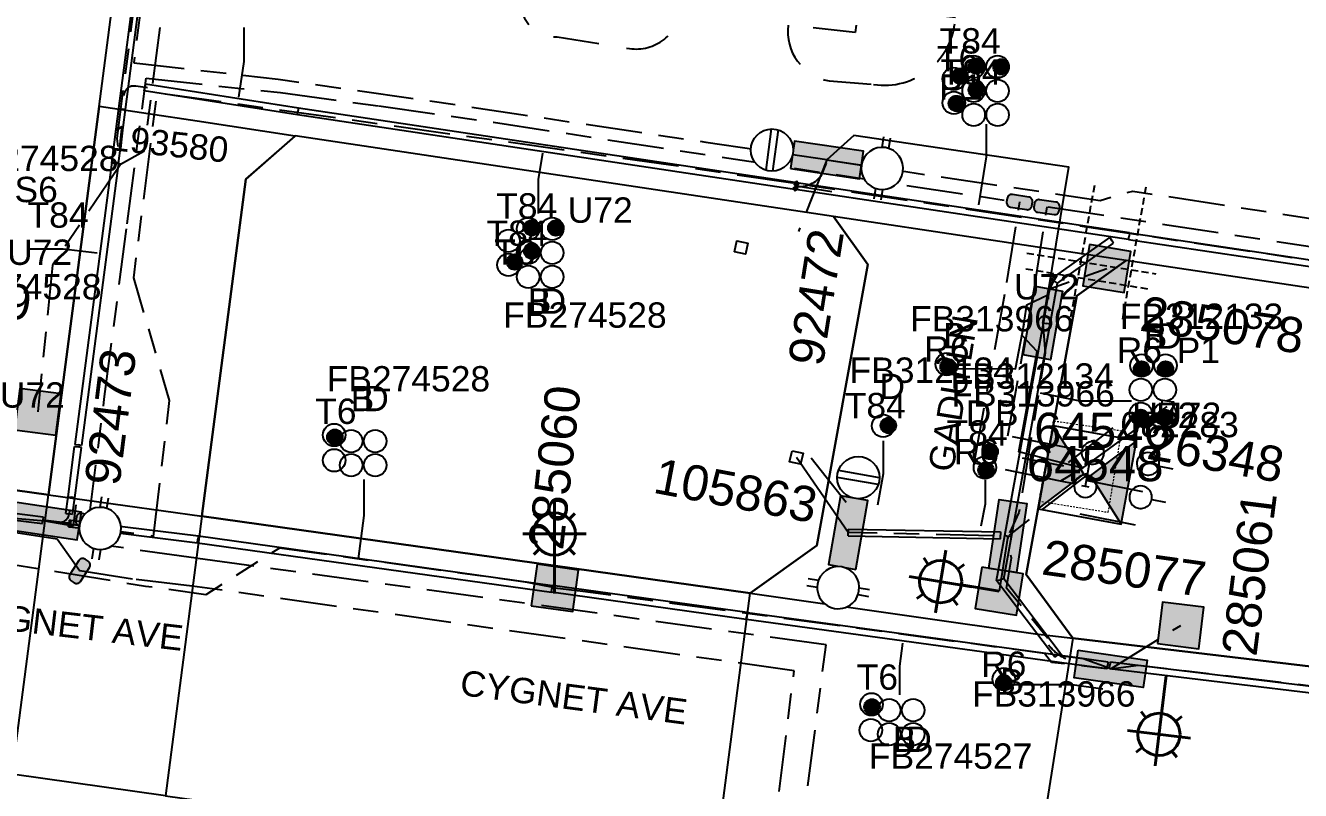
# Model space of a CAD drawing. Extents: x 301026 to 301961, y 6172667 to 6173436.
# Drawn here: x 301332.7 to 301423.2, y 6173003.6 to 6173057.9 of the extents above; entities that cross this region are included whole.
import ezdxf
from ezdxf.enums import TextEntityAlignment as Align

# ---------------------------------------------------------------- set-up
doc = ezdxf.new("R2010")
doc.units = 0
for name, pattern in [('Cable Exist UG', [8.2, 4, -1.2, 1.8, -1.2]), ('Dash', [5, 3, -2]), ('DASHED', [0.75, 0.5, -0.25]), ('HIDDEN', [0.375, 0.25, -0.125]), ('HIDDEN2', [0.1875, 0.125, -0.0625])]:
    doc.linetypes.add(name, pattern=pattern)
doc.layers.get('0').update_dxf_attribs({"color": 6})
for name, color, linetype in [('_User Notes', 7, 'Continuous'), ('_User_LV_Exist', 7, 'Continuous'), ('Duct_SP_EXT', 7, 'Continuous'), ('Equip_HV_EXT', 7, 'Continuous'), ('Equip_LV_EXT', 7, 'Continuous'), ('Equip_SP_SL_EXT', 7, 'Continuous'), ('Mains_HV_EXT', 7, 'Continuous'), ('Mains_SL_EXT', 7, 'Continuous'), ('Notes', 7, 'Continuous'), ('Services_SP_EXT', 7, 'Continuous'), ('Sub_SP_EXT', 7, 'Continuous'), ('SupportsUG_SP_LV_EXT', 7, 'Continuous'), ('SupportsUG_SP_LV_SL_EXT', 7, 'Continuous'), ('SupportsUG_SP_SL_EXT', 7, 'Continuous'), ('Trench_SP_EXT', 7, 'Continuous')]:
    doc.layers.add(name, color=color, linetype=linetype)
for name, color, linetype, lineweight in [('Cadastre Buildings_SP_EXT', 9, 'Continuous', 5), ('Cadastre Developer_SP_EXT', 9, 'Continuous', 5), ('Cadastre Land Parcels_SP_EXT', 9, 'Continuous', 5), ('Cadastre Other Property_SP_EXT', 9, 'HIDDEN', 5), ('Cadastre Roads_SP_EXT', 9, 'Continuous', 5)]:
    doc.layers.add(name, color=color, linetype=linetype, lineweight=lineweight)
doc.layers.add('UNKNOWN_FEATURES', color=1, linetype='DASHED', plot=False)
doc.styles.add('COLUMN_LABEL', font='arial.ttf')
doc.styles.add('iecARIAL', font='arial.ttf', dxfattribs={"height": 2})
doc.styles.add('PIT_LABEL', font='arial.ttf')
doc.styles.add('POLE_LABEL', font='arial.ttf')
doc.styles.get("Standard").update_dxf_attribs({"font": 'arial.ttf'})
doc.styles.add('SWITCH_LABEL', font='arial.ttf', dxfattribs={"height": 2.5})
doc.linetypes.add('Cable E UG', pattern='A,6,-0.5,["E",Standard,S=1.7,R=0,X=0.5,Y=-1],-2.9', length=9.4)

# ---------------------------------------------------------------- blocks, each defined once
blk = doc.blocks.new('SUB_INDOOR_EXT')
h = blk.add_hatch(color=256)
h.paths.add_polyline_path([(3, 3), (0.24, 0), (3, -3)])
h.paths.add_polyline_path([(-3, -3), (-0.24, 0), (-3, 3)])
at = {"color": 7}
for p, q in [((-0.272, 0.805), (0.272, 0.805)), ((0, 0.805), (0, -0.805)), ((-0.269, -0.805), (0.269, -0.805))]:
    blk.add_line(p, q, dxfattribs=at)
blk.add_line((1.92, -2.256), (1.92, -2.256, 0))
for points in [[(-3, -3), (-0.24, 0), (-3, 3)], [(-3, -3), (3, -3), (3, 3), (-3, 3)], [(3, 3), (0.24, 0), (3, -3)]]:
    blk.add_lwpolyline(points, close=True)
for tag, height, flags, p in [('ASSET_NUM', 2.5, 8, (2, 2)), ('STREET_CODE', 0.2, 9, (1.5, 0)), ('OPERATING_VOLTAGE', 0.2, 9, (1.5, -0.6)), ('ORIENTATION', 0.2, 9, (1.5, -0.8)), ('OWNED_BY', 0.2, 9, (1.5, -1)), ('CONSTRUCTED_VOLTAGE', 0.2, 9, (1.5, -0.2)), ('NO_PHASES', 0.2, 9, (1.5, -0.4)), ('OPERATED_BY', 0.2, 9, (1.5, -1.2)), ('SECONDARY_VOLTAGE', 0.2, 9, (1.5, -1.6)), ('STATE', 0.2, 9, (1.5, -1.8)), ('MAINTAINED_BY', 0.2, 9, (1.5, -1.4)), ('SUBSTATION_TYPE', 0.2, 9, (1.5, -2.2)), ('USAGE', 0.2, 9, (1.5, -2.4)), ('PARENT', 0.2, 9, (1.5, -2)), ('LEGEND', 0.2, 9, (1.5, -2.6)), ('LOCATION', 0.2, 9, (1.5, -2.8)), ('Z', 0.2, 1, (1.5, -3.6)), ('STREETNAME', 0.2, 9, (1.5, -3)), ('SUBURB', 0.2, 9, (1.5, -3.2)), ('NOTES', 0.2, 9, (1.5, -3.4))]:
    blk.add_attdef(tag, text='', height=height, dxfattribs=dict(flags=flags)).set_placement(p, align=Align.MIDDLE_LEFT)
blk = doc.blocks.new('PILLAR_EXT')
blk.add_hatch(color=256).paths.add_polyline_path([(-2.475, 0.99), (-2.475, -0.99), (2.475, -0.99), (2.475, 0.99)])
blk.add_lwpolyline([(-2.475, -0.99), (2.475, -0.99), (2.475, 0.99), (-2.475, 0.99)], close=True)
at = {"style": 'iecARIAL', "flags": 8}
blk.add_attdef('ASSET_NUM', (1.5, 3.5), '', height=2.5, dxfattribs=at)
for tag, p, flags in [('OWNED_BY', (0, -0.2), 9), ('STATE', (0, -0.4), 9), ('SUPPORT_TYPE', (0, -0.6), 9), ('USAGE', (0, -0.8), 9), ('LEGEND', (0, -1), 9), ('STREETNAME', (0, -1.8), 9), ('SUBURB', (0, -2), 1), ('LOCATION', (0, -1.2), 9), ('NOTES', (0, -1.4), 9), ('PARENT', (0, -1.6), 9)]:
    blk.add_attdef(tag, p, '', height=0.2, dxfattribs=dict(flags=flags))
blk = doc.blocks.new('DUCT_EXT')
blk.add_circle((0, 0.8), 0.8)
at = {"flags": 1}
blk.add_attdef('Z', (0, 0), '', height=0.2, dxfattribs=at)
at = {"flags": 9}
for tag, p in [('DUCT_CODE', (0, 0)), ('XSECT_TYPE', (0, -0.2)), ('STATE', (0, -0.6)), ('FB_REFERENCE', (0, -0.4)), ('NOTES', (0, -0.8))]:
    blk.add_attdef(tag, text='', height=0.2, dxfattribs=at).set_placement(p, align=Align.MIDDLE_LEFT)
blk = doc.blocks.new('SL_LANTERN_EXT')
at = {"lineweight": 40}
for p, q in [((0, 1.968), (0, 6.468)), ((-1.459, 5.676), (-1.061, 5.278)), ((1.458, 5.676), (1.06, 5.278)), ((-2.25, 4.218), (2.25, 4.218)), ((-1.459, 2.759), (-1.061, 3.157)), ((0, 0), (0, 2.721)), ((1.458, 2.759), (1.06, 3.157))]:
    blk.add_line(p, q, dxfattribs=at)
blk.add_circle((0, 4.218), 1.5, dxfattribs=at)
at = {"style": 'iecARIAL', "flags": 9}
blk.add_attdef('ASSET_NUM', (1.5, 1.5), '', height=2.5, dxfattribs=at)
for tag, p, height, flags in [('CONSTRUCTED_VOLTAGE', (0.981, -0.653), 0.2, 9), ('CONTROL_TYPE', (0.981, -0.853), 0.2, 9), ('LANTERN_PURPOSE', (0.981, -1.053), 0.2, 9), ('LNUMBER', (2.181, -3.253), 2.5, 8), ('OPERATING_VOLTAGE', (0.981, -1.653), 0.2, 9), ('ORIENTATION', (0.981, -1.853), 0.2, 9), ('LANTERN_TYPE', (0.981, -1.253), 0.2, 9), ('NO_PHASES', (0.981, -1.453), 0.2, 9), ('OWNED_BY', (0.981, -2.053), 0.2, 9), ('STATE', (0.981, -2.253), 0.2, 9), ('CEXIST', (0.981, -2.653), 0.2, 9), ('CNEW', (0.981, -2.853), 0.2, 9), ('USAGE', (0.981, -2.453), 0.2, 9), ('CNUMBER', (0.981, -3.053), 0.2, 9), ('CREMOVE', (0.981, -3.253), 0.2, 9), ('CREPLACE', (0.981, -3.453), 0.2, 9), ('LKINGHEIGHT', (0.981, -3.653), 0.2, 9), ('LBRACKET', (0.981, -3.853), 0.2, 9), ('LBRACKETVOCAB', (0.981, -4.053), 0.2, 9), ('LCATEGORY', (0.981, -4.253), 0.2, 9), ('LCHARGE1', (0.981, -4.453), 0.2, 9), ('LCHARGE1PERCENT', (0.981, -4.653), 0.2, 9), ('LCHARGE2', (0.981, -4.853), 0.2, 9), ('LCHARGE2PERCENT', (0.981, -5.053), 0.2, 9), ('LCHARGE3', (0.981, -5.253), 0.2, 9), ('LCHARGE3PERCENT', (0.981, -5.453), 0.2, 9), ('LEXIST', (0.981, -5.653), 0.2, 9), ('LLAMP', (0.981, -5.853), 0.2, 9), ('LLAMPVOCAB', (0.981, -6.053), 0.2, 9), ('LMAST', (0.981, -6.253), 0.2, 9), ('LMASTVOCAB', (0.981, -6.453), 0.2, 9), ('LNEW', (0.981, -6.653), 0.2, 9), ('LANTNUMBER', (0.981, -6.853), 0.2, 9), ('LOUTREACH', (0.981, -7.253), 0.2, 9), ('LOUTREACHVOCAB', (0.981, -7.453), 0.2, 9), ('LRATECODE', (0.981, -7.653), 0.2, 9), ('LREMOVE', (0.981, -7.853), 0.2, 9), ('LREPLACE', (0.981, -8.053), 0.2, 9), ('LTYPE', (0.981, -8.253), 0.2, 9), ('LTYPEVOCAB', (0.981, -8.453), 0.2, 9), ('LEGEND', (0.981, -8.653), 0.2, 9), ('LOCATION', (0.981, -8.853), 0.2, 9), ('NOTES', (0.981, -9.053), 0.2, 9), ('STREETNAME', (0.981, -9.253), 0.2, 9), ('SUBURB', (0.981, -9.453), 0.2, 1)]:
    blk.add_attdef(tag, p, '', height=height, dxfattribs=dict(flags=flags))
blk = doc.blocks.new('CCP_EXT')
at = {"flags": 9}
for tag, p in [('STATE', (0, -1.8)), ('USAGE', (0, -1.2)), ('LEGEND', (0, -1.4)), ('LIFE_SUPPORT', (0, -1.6)), ('NOTES', (0, -2))]:
    blk.add_attdef(tag, text='', height=0.2, dxfattribs=at).set_placement(p, align=Align.MIDDLE_LEFT)
blk.add_wipeout([(0, 0.566), (0.566, 0), (0, -0.566), (-0.566, 0)])
blk.add_lwpolyline([(-0.566, 0), (0, 0.566), (0.566, 0), (0, -0.566), (-0.566, 0)])
at = {"flags": 1}
blk.add_attdef('Z', (0, 0), '', height=0.2, dxfattribs=at)
at = {"flags": 9}
for tag, p in [('CCP_TYPE', (0, 0)), ('OPERATING_VOLTAGE', (0, -0.6)), ('ORIENTATION', (0, -0.8)), ('OWNED_BY', (0, -1)), ('CONSTRUCTED_VOLTAGE', (0, -0.2)), ('NO_PHASES', (0, -0.4))]:
    blk.add_attdef(tag, text='', height=0.2, dxfattribs=at).set_placement(p, align=Align.MIDDLE_LEFT)
blk = doc.blocks.new('HV_STJ_EXT')
h = blk.add_hatch(color=256)
edge = h.paths.add_edge_path()
edge.add_ellipse((-0.586, 0.131), major_axis=(0.226, 0.226), ratio=1, start_angle=44.99996, end_angle=135)
edge.add_line((-0.906, 0.131), (-0.906, -0.131))
edge.add_ellipse((-0.586, -0.131), major_axis=(0.226, 0.226), ratio=1, start_angle=134.99996, end_angle=225)
edge.add_line((-0.586, -0.451), (0.586, -0.451))
edge.add_ellipse((0.586, -0.131), major_axis=(-0.226, 0.226), ratio=1, start_angle=134.99996, end_angle=225)
edge.add_line((0.906, -0.131), (0.906, 0.131))
edge.add_ellipse((0.586, 0.131), major_axis=(-0.226, 0.226), ratio=1, start_angle=224.99996, end_angle=315)
edge.add_line((0.586, 0.451), (-0.586, 0.451))
blk.add_lwpolyline([(-0.906, 0.131), (-0.906, -0.131, 0.414214), (-0.586, -0.451), (0.586, -0.451, 0.414214), (0.906, -0.131), (0.906, 0.131, 0.414214), (0.586, 0.451), (-0.586, 0.451, 0.414214)], format="xyb", close=True)
for tag, flags, p in [('ORIENTATION', 9, (1.5, 0)), ('Z', 1, (1.5, -0.8)), ('USAGE', 9, (1.5, -0.2)), ('LEGEND', 9, (1.5, -0.4)), ('NOTES', 9, (1.5, -0.6))]:
    blk.add_attdef(tag, text='', height=0.2, dxfattribs=dict(flags=flags)).set_placement(p, align=Align.MIDDLE_LEFT)
blk = doc.blocks.new('LV_UG_LINKS_CLOSED_EXT')
blk.add_wipeout([(-1.056, 1.057), (-1.18, 0.916), (-1.286, 0.761), (-1.371, 0.594), (-1.435, 0.417), (-1.476, 0.234), (-1.493, 0.047), (-1.487, -0.14), (-1.458, -0.326), (-1.406, -0.506), (-1.331, -0.678), (-1.236, -0.839), (-1.121, -0.988), (-0.988, -1.12), (-0.84, -1.235), (-0.679, -1.331), (-0.506, -1.406), (-0.326, -1.458), (-0.141, -1.487), (0.047, -1.493), (0.233, -1.476), (0.416, -1.435), (0.593, -1.371), (0.76, -1.286), (0.915, -1.181), (1.056, -1.057), (1.18, -0.916), (1.286, -0.761), (1.371, -0.594), (1.435, -0.417), (1.476, -0.234), (1.493, -0.047), (1.487, 0.14), (1.458, 0.326), (1.406, 0.506), (1.331, 0.678), (1.236, 0.839), (1.121, 0.988), (0.988, 1.12), (0.84, 1.235), (0.679, 1.331), (0.506, 1.406), (0.326, 1.458), (0.141, 1.487), (-0.047, 1.493), (-0.233, 1.476), (-0.416, 1.435), (-0.593, 1.371), (-0.76, 1.286), (-0.915, 1.181)])
for p, q in [((-0.25, -1.479), (-0.25, 1.479)), ((0.25, -1.479), (0.25, 1.479))]:
    blk.add_line(p, q)
blk.add_circle((0, 0), 1.5)
at = {"flags": 9}
for tag, p in [('ACTUAL_STATUS', (0, 0)), ('OPERATING_VOLTAGE', (0, -0.6)), ('ORIENTATION', (0, -0.8)), ('STATE', (0, -1)), ('CONSTRUCTED_VOLTAGE', (0, -0.2)), ('NO_PHASES', (0, -0.4)), ('SWITCH_TYPE', (0, -1.2)), ('USAGE', (0, -1.4)), ('NOTES', (0, -1.6))]:
    blk.add_attdef(tag, text='', height=0.2, dxfattribs=at).set_placement(p, align=Align.MIDDLE_LEFT)
at = {"flags": 1}
blk.add_attdef('Z', (0, 0), '', height=0.2, dxfattribs=at)
blk = doc.blocks.new('LV_UG_LINKS_OPEN_EXT')
for p, q in [((-0.249, 1.473), (-0.249, 2.22)), ((0.249, 1.473), (0.249, 2.22)), ((-0.249, -1.473), (-0.249, -2.22)), ((0.249, -1.473), (0.249, -2.22))]:
    blk.add_line(p, q)
at = {"flags": 9}
for tag, p in [('ACTUAL_STATUS', (0, 0)), ('OPERATING_VOLTAGE', (0, -0.6)), ('ORIENTATION', (0, -0.8)), ('STATE', (0, -1)), ('CONSTRUCTED_VOLTAGE', (0, -0.2)), ('NO_PHASES', (0, -0.4)), ('SWITCH_TYPE', (0, -1.2)), ('USAGE', (0, -1.4)), ('NOTES', (0, -1.6))]:
    blk.add_attdef(tag, text='', height=0.2, dxfattribs=at).set_placement(p, align=Align.MIDDLE_LEFT)
at = {"flags": 1}
blk.add_attdef('Z', (0, 0), '', height=0.2, dxfattribs=at)
blk.add_wipeout([(-0.249, 1.473), (-0.432, 1.43), (-0.608, 1.365), (-0.774, 1.278), (-0.928, 1.171), (-1.067, 1.045), (-1.19, 0.903), (-1.294, 0.747), (-1.377, 0.579), (-1.439, 0.402), (-1.478, 0.218), (-1.494, 0.031), (-1.486, -0.156), (-1.455, -0.341), (-1.4, -0.521), (-1.324, -0.692), (-1.227, -0.853), (-1.11, -1), (-0.976, -1.131), (-0.827, -1.244), (-0.664, -1.338), (-0.491, -1.411), (-0.311, -1.461), (-0.125, -1.489), (0.062, -1.493), (0.249, -1.473), (0.432, -1.43), (0.608, -1.365), (0.774, -1.278), (0.928, -1.171), (1.067, -1.045), (1.19, -0.903), (1.294, -0.747), (1.377, -0.579), (1.439, -0.402), (1.478, -0.218), (1.494, -0.031), (1.486, 0.156), (1.455, 0.341), (1.4, 0.521), (1.324, 0.692), (1.227, 0.853), (1.11, 1), (0.976, 1.131), (0.827, 1.244), (0.664, 1.338), (0.491, 1.411), (0.311, 1.461), (0.125, 1.489), (-0.062, 1.493)])
blk.add_lwpolyline([(0, -1.494, 1), (0, 1.494, 1)], format="xyb", close=True)
blk = doc.blocks.new('SWG_HOLEC_SU_EXT')
blk.add_line((1.8, -2), (5.8, -2))
for points in [[(1, 0), (0, 0)], [(6.6, 0), (7.6, 0)]]:
    blk.add_lwpolyline(points)
for points in [[(1.8, -0.8, 1), (1.8, 0.8, 1)], [(5.8, -0.8, 1), (5.8, 0.8, 1)]]:
    blk.add_lwpolyline(points, format="xyb", close=True)
at = {"style": 'SWITCH_LABEL', "flags": 8}
blk.add_attdef('ASSET_NUM', text='', height=2.5, rotation=179.95437, dxfattribs=at).set_placement((-2.4, 0), align=Align.MIDDLE_LEFT)
at = {"flags": 1}
blk.add_attdef('Z', (0, 0), '', height=0.2, dxfattribs=at)
at = {"flags": 9}
for tag, p in [('ACTUAL_STATUS', (0, -0.4)), ('OPERATING_VOLTAGE', (0, -1)), ('CONSTRUCTED_VOLTAGE', (0, -0.6)), ('NO_PHASES', (0, -0.8)), ('ORIENTATION', (0, -1.2)), ('OWNED_BY', (0, -1.4)), ('STATE', (0, -1.8)), ('PARENT', (0, -1.6)), ('SWITCH_TYPE', (0, -2)), ('STREETNAME', (0, -2.6)), ('SUBURB', (0, -2.8)), ('USAGE', (0, -2.2)), ('LOCATION', (0, -2.4)), ('NOTES', (0, -3))]:
    blk.add_attdef(tag, text='', height=0.2, dxfattribs=at).set_placement(p, align=Align.MIDDLE_LEFT)
at = {"style": 'SWITCH_LABEL', "flags": 9}
blk.add_attdef('STREET_CODE', text='', height=0.2, dxfattribs=at).set_placement((0, -0.2), align=Align.MIDDLE_LEFT)
blk = doc.blocks.new('CABLE_LARGE_EXT')
h = blk.add_hatch(color=256)
edge = h.paths.add_edge_path()
edge.add_arc((0, 0.55), 0.55, 0, 360)
blk.add_circle((0, 0.55), 0.55)
at = {"flags": 1}
blk.add_attdef('Z', (0, 0), '', height=0.2, dxfattribs=at)
at = {"flags": 9}
for tag, p in [('COND_CODE', (0, 0)), ('XSECT_SIZE', (0, -0.6)), ('STATE', (0, -0.4)), ('FB_REFERENCE', (0, -0.2)), ('NOTES', (0, -0.8))]:
    blk.add_attdef(tag, text='', height=0.2, dxfattribs=at).set_placement(p, align=Align.MIDDLE_LEFT)
blk = doc.blocks.new('PIT_EXT')
blk.add_hatch(color=256).paths.add_polyline_path([(-2.475, 0.99), (2.475, 0.99), (2.475, -0.99), (-2.475, -0.99)])
at = {"lineweight": -3}
blk.add_lwpolyline([(-2.475, 0.99), (2.475, 0.99), (2.475, -0.99), (-2.475, -0.99)], close=True, dxfattribs=at)
at = {"style": 'PIT_LABEL'}
for tag, height, flags, p in [('ASSET_NUM', 2.5, 8, (2, 2)), ('STREET_CODE', 0.2, 9, (0, -0.2))]:
    blk.add_attdef(tag, text='', height=height, dxfattribs=dict(at, flags=flags)).set_placement(p, align=Align.MIDDLE_LEFT)
at = {"flags": 1}
blk.add_attdef('Z', (0, 0), '', height=0.2, dxfattribs=at)
at = {"flags": 9}
for tag, p in [('OWNED_BY', (0, -0.4)), ('STATE', (0, -0.6)), ('SUPPORT_TYPE', (0, -0.8)), ('USAGE', (0, -1)), ('LOCATION', (0, -1.2)), ('NOTES', (0, -1.4))]:
    blk.add_attdef(tag, text='', height=0.2, dxfattribs=at).set_placement(p, align=Align.MIDDLE_LEFT)
blk = doc.blocks.new('COLUMN_EXT')
blk.add_hatch(color=256).paths.add_polyline_path([(-1.485, 1.485), (-1.485, -1.485), (1.485, -1.485), (1.485, 1.485)])
blk.add_lwpolyline([(-1.485, -1.485), (1.485, -1.485), (1.485, 1.485), (-1.485, 1.485)], close=True)
for tag, height, style, flags, p in [('ASSET_NUM', 2.5, 'COLUMN_LABEL', 8, (2, 2)), ('STRUCTURE_PLANT_NUMBER', 0.2, 'POLE_LABEL', 9, (1.813, 0.031)), ('STREET_CODE', 0.2, 'COLUMN_LABEL', 9, (1.813, -0.2))]:
    blk.add_attdef(tag, text='', height=height, dxfattribs=dict(style=style, flags=flags)).set_placement(p, align=Align.MIDDLE_LEFT)
at = {"flags": 9}
for tag, p in [('OWNED_BY', (1.813, -0.6)), ('STATE', (1.813, -0.8)), ('COLUMN_TYPE', (1.813, -0.4)), ('USAGE', (1.813, -1)), ('STREETNAME', (1.813, -1.6)), ('SUBURB', (1.813, -1.8)), ('LEGEND', (1.813, -1.2)), ('LOCATION', (1.813, -1.4)), ('NOTES', (1.813, -2))]:
    blk.add_attdef(tag, text='', height=0.2, dxfattribs=at).set_placement(p, align=Align.MIDDLE_LEFT)
at = {"flags": 1}
blk.add_attdef('Z', (1.813, -2.351), '', height=0.2, dxfattribs=at)

msp = doc.modelspace()

# ---------------------------------------------------------------- linework, layer by layer
at = {"layer": '_User_LV_Exist', "linetype": 'Cable Exist UG', "flags": 128}
for points in [[(301343.577, 6173080.011), (301343.248, 6173077.483), (301340.836, 6173058.934), (301340.421, 6173055.738), (301340.354, 6173055.221), (301350.596, 6173054.063), (301361.086, 6173052.558), (301380.96, 6173049.592), (301386.979, 6173048.707)], [(301389.554, 6173048.328), (301386.979, 6173048.707)], [(301389.554, 6173048.329), (301408.938, 6173045.456), (301411.264, 6173046.116), (301468.653, 6173037.263), (301468.244, 6173034.617)], [(301389.554, 6173048.328), (301392.147, 6173047.94)], [(301408.031, 6173025.967), (301402.395, 6173021.628), (301391.062, 6173021.873)], [(301334.046, 6173022.708), (301336.085, 6173022.361), (301336.276, 6173023.834)], [(301331.619, 6173022.922), (301334.046, 6173022.708)]]:
    msp.add_lwpolyline(points, dxfattribs=at)
at = {"layer": 'Cadastre Developer_SP_EXT', "color": 250, "linetype": 'Dash', "lineweight": -3}
for points in [[(301378.819, 6173107.142), (301372.661, 6173060.134), (301367.938, 6173060.75), (301367.938, 6173060.75, 0.538898), (301370.402, 6173057.054), (301370.402, 6173057.054), (301375.535, 6173056.233), (301375.535, 6173056.233, 0.427797), (301379.229, 6173059.107), (301379.229, 6173059.107), (301374.918, 6173059.723), (301381.077, 6173107.142), (301385.798, 6173106.73), (301385.798, 6173106.73, 0.573106), (301382.308, 6173111.453), (301382.308, 6173111.453), (301377.382, 6173111.453), (301377.382, 6173111.453, 0.496065), (301373.892, 6173107.757), (301373.892, 6173107.757), (301378.819, 6173107.142)], [(301398.143, 6173107.47), (301391.55, 6173057.372), (301386.804, 6173057.899), (301386.804, 6173057.899, 0.401741), (301389.705, 6173053.945), (301389.705, 6173053.945), (301392.869, 6173053.68), (301392.869, 6173053.68, 0.443978), (301398.67, 6173058.428), (301398.67, 6173058.428), (301394.188, 6173058.955), (301400.252, 6173105.625), (301404.735, 6173105.098), (301404.735, 6173105.098, 0.505108), (301400.252, 6173111.163), (301400.252, 6173111.163), (301396.825, 6173111.426), (301396.825, 6173111.426, 0.459386), (301393.132, 6173108.262), (301393.132, 6173108.262), (301398.143, 6173107.47)]]:
    msp.add_lwpolyline(points, format="xyb", close=True, dxfattribs=at)
at = {"layer": 'Cadastre Land Parcels_SP_EXT', "color": 250, "linetype": 'Continuous', "lineweight": -3}
for points in [[(301337.894, 6173052.113), (301345.778, 6173112.592), (301340.369, 6173112.632), (301340.386, 6173114.131), (301314.386, 6173114.351), (301304.912, 6173041.486), (301323.465, 6173026.069), (301334.3, 6173024.549), (301337.894, 6173052.113)], [(301388.829, 6173020.97), (301392.45, 6173040.896), (301390.026, 6173044.306), (301351.814, 6173050.025), (301348.318, 6173046.955), (301345.193, 6173023.03), (301384.113, 6173017.571), (301388.829, 6173020.97)]]:
    msp.add_lwpolyline(points, close=True, dxfattribs=at)
msp.add_lwpolyline([(301342.607, 6173003.196), (301331.715, 6173004.719), (301319.515, 6173006.424), (301318.229, 6173006.583), (301316.95, 6173006.693), (301315.672, 6173006.763), (301295.256, 6173007.443), (301294.682, 6173007.464), (301294.108, 6173007.493), (301293.535, 6173007.528), (301292.962, 6173007.573), (301292.39, 6173007.624), (301291.819, 6173007.683), (301291.248, 6173007.749), (301290.679, 6173007.823), (301281.873, 6173009.063), (301276.063, 6173009.574), (301272.884, 6173009.853), (301265.744, 6173003.984), (301262.981, 6172989.647)], dxfattribs=at)
at = {"layer": 'Cadastre Other Property_SP_EXT', "linetype": 'HIDDEN2'}
msp.add_lwpolyline([(301404.59, 6173024.108), (301409.526, 6173023.316), (301410.471, 6173029.079), (301405.622, 6173029.787), (301404.59, 6173024.108)], close=True, dxfattribs=at)
at = {"layer": 'Cadastre Roads_SP_EXT', "color": 250, "linetype": 'Continuous', "lineweight": -3}
for points in [[(301348.318, 6173046.955), (301351.814, 6173050.024), (301344.854, 6173051.069), (301337.894, 6173052.113), (301334.3, 6173024.549), (301339.746, 6173023.791), (301345.193, 6173023.03), (301348.318, 6173046.955)], [(301403.697, 6173018.891), (301407.292, 6173038.687), (301410.797, 6173041.186), (301400.41, 6173042.746), (301390.026, 6173044.306), (301392.45, 6173040.896), (301388.829, 6173020.97), (301384.113, 6173017.571), (301395.564, 6173015.946), (301404.359, 6173014.698), (301407.02, 6173014.371), (301403.697, 6173018.891)], [(301334.3, 6173024.549), (301323.465, 6173026.069), (301319.515, 6173006.424), (301331.715, 6173004.719), (301334.3, 6173024.549)], [(301384.113, 6173017.572), (301345.193, 6173023.03), (301342.607, 6173003.196), (301381.53, 6172997.755), (301384.113, 6173017.572)]]:
    msp.add_lwpolyline(points, close=True, dxfattribs=at)
msp.add_lwpolyline([(301433.654, 6173011.202), (301407.02, 6173014.371), (301403.887, 6172994.633), (301406.226, 6172994.317), (301408.565, 6172994.007), (301410.906, 6172993.704), (301413.247, 6172993.408), (301415.59, 6172993.118), (301417.933, 6172992.836), (301420.277, 6172992.56), (301422.621, 6172992.292), (301424.966, 6172992.03)], dxfattribs=at)
at = {"layer": 'Duct_SP_EXT'}
for p, q in [((301339.291, 6173051.97), (301342.955, 6173080.078)), ((301339.767, 6173051.908), (301343.431, 6173080.016)), ((301341.106, 6173053.24), (301341.143, 6173053.477)), ((301351.972, 6173051.519), (301341.106, 6173053.24)), ((301341.181, 6173053.714), (301341.143, 6173053.477)), ((301352.047, 6173051.993), (301341.181, 6173053.714)), ((301338.79, 6173048.129), (301339.291, 6173051.97)), ((301339.266, 6173048.067), (301339.767, 6173051.908)), ((301339.291, 6173051.97), (301339.529, 6173051.939)), ((301339.767, 6173051.908), (301339.529, 6173051.939)), ((301351.972, 6173051.519), (301352.01, 6173051.756)), ((301351.974, 6173051.519), (301352.01, 6173051.756)), ((301387.412, 6173046.211), (301351.974, 6173051.519)), ((301352.045, 6173051.994), (301352.01, 6173051.756)), ((301352.047, 6173051.993), (301352.01, 6173051.756)), ((301387.282, 6173046.715), (301352.045, 6173051.994)), ((301338.796, 6173048.177), (301336.181, 6173028.129)), ((301339.272, 6173048.114), (301336.657, 6173028.067)), ((301338.79, 6173048.129), (301339.028, 6173048.098)), ((301338.796, 6173048.177), (301339.034, 6173048.145)), ((301339.266, 6173048.067), (301339.028, 6173048.098)), ((301339.272, 6173048.114), (301339.034, 6173048.145)), ((301387.406, 6173046.81), (301387.202, 6173046.654)), ((301387.406, 6173046.81), (301387.356, 6173046.469)), ((301387.557, 6173046.601), (301387.406, 6173046.81)), ((301387.167, 6173046.321), (301387.362, 6173046.461)), ((301387.167, 6173046.321), (301387.305, 6173046.129)), ((301387.202, 6173046.654), (301387.282, 6173046.715)), ((301387.202, 6173046.654), (301387.347, 6173046.463)), ((301387.282, 6173046.715), (301387.347, 6173046.463)), ((301387.305, 6173046.129), (301387.356, 6173046.469)), ((301387.305, 6173046.129), (301387.493, 6173046.272)), ((301387.326, 6173046.223), (301387.362, 6173046.461)), ((301410.969, 6173042.683), (301387.326, 6173046.223)), ((301387.493, 6173046.272), (301387.347, 6173046.463)), ((301387.412, 6173046.211), (301387.347, 6173046.463)), ((301387.398, 6173046.698), (301387.362, 6173046.461)), ((301387.557, 6173046.601), (301387.362, 6173046.461)), ((301411.04, 6173043.158), (301387.398, 6173046.698)), ((301387.493, 6173046.272), (301387.412, 6173046.211)), ((301411.04, 6173043.158), (301411.005, 6173042.92)), ((301411.04, 6173043.158), (301411.005, 6173042.92)), ((301411.04, 6173043.158), (301468.188, 6173034.596)), ((301405.48, 6173039.851), (301409.624, 6173042.817)), ((301405.917, 6173039.574), (301409.903, 6173042.426)), ((301409.624, 6173042.817), (301409.764, 6173042.622)), ((301409.903, 6173042.426), (301409.764, 6173042.622)), ((301410.969, 6173042.683), (301411.005, 6173042.92)), ((301410.969, 6173042.683), (301411.005, 6173042.92)), ((301410.969, 6173042.683), (301468.117, 6173034.121)), ((301404.916, 6173036.749), (301405.48, 6173039.851)), ((301405.388, 6173036.663), (301405.917, 6173039.574)), ((301405.48, 6173039.851), (301405.699, 6173039.713)), ((301405.917, 6173039.574), (301405.699, 6173039.713)), ((301402.173, 6173021.658), (301404.916, 6173036.749)), ((301402.645, 6173021.572), (301405.388, 6173036.663)), ((301404.916, 6173036.749), (301405.152, 6173036.706)), ((301404.916, 6173036.749), (301405.152, 6173036.706)), ((301405.388, 6173036.663), (301405.152, 6173036.706)), ((301405.388, 6173036.663), (301405.152, 6173036.706)), ((301335.697, 6173024.415), (301336.162, 6173027.984)), ((301336.162, 6173027.984), (301336.4, 6173027.953)), ((301336.173, 6173024.351), (301336.638, 6173027.922)), ((301336.181, 6173028.129), (301336.419, 6173028.098)), ((301336.638, 6173027.922), (301336.4, 6173027.953)), ((301336.657, 6173028.067), (301336.419, 6173028.098)), ((301324.509, 6173024.16), (301333.935, 6173022.995)), ((301335.532, 6173023.23), (301335.697, 6173024.415)), ((301335.697, 6173024.415), (301335.935, 6173024.383)), ((301336.173, 6173024.351), (301335.935, 6173024.383)), ((301336.008, 6173023.164), (301336.173, 6173024.351)), ((301324.45, 6173023.683), (301333.876, 6173022.519)), ((301335.532, 6173023.23), (301335.77, 6173023.197)), ((301333.876, 6173022.519), (301333.906, 6173022.757)), ((301333.935, 6173022.995), (301333.906, 6173022.757)), ((301335.718, 6173022.291), (301335.747, 6173022.529)), ((301335.777, 6173022.767), (301335.747, 6173022.529)), ((301336.008, 6173023.164), (301335.77, 6173023.197)), ((301335.777, 6173022.767), (301335.888, 6173022.754)), ((301335.829, 6173022.277), (301335.858, 6173022.516)), ((301335.888, 6173022.754), (301335.858, 6173022.516)), ((301335.888, 6173022.754), (301344.94, 6173021.635)), ((301335.718, 6173022.291), (301335.829, 6173022.277)), ((301335.829, 6173022.277), (301344.877, 6173021.159)), ((301344.877, 6173021.159), (301344.909, 6173021.397)), ((301344.94, 6173021.635), (301344.909, 6173021.397)), ((301344.94, 6173021.635), (301370.068, 6173018.125)), ((301391.058, 6173021.633), (301391.062, 6173021.873)), ((301391.058, 6173021.633), (301401.866, 6173021.443)), ((301391.066, 6173022.113), (301391.062, 6173021.873)), ((301391.066, 6173022.113), (301401.875, 6173021.923)), ((301401.593, 6173018.467), (301402.173, 6173021.658)), ((301401.866, 6173021.443), (301401.87, 6173021.683)), ((301401.875, 6173021.923), (301401.87, 6173021.683)), ((301402.103, 6173018.59), (301402.645, 6173021.572)), ((301402.173, 6173021.658), (301402.409, 6173021.615)), ((301402.173, 6173021.658), (301402.409, 6173021.615)), ((301402.645, 6173021.572), (301402.409, 6173021.615)), ((301402.645, 6173021.572), (301402.409, 6173021.615)), ((301344.877, 6173021.159), (301370.001, 6173017.649)), ((301370.001, 6173017.649), (301370.034, 6173017.887)), ((301370.001, 6173017.649), (301370.034, 6173017.887)), ((301370.068, 6173018.125), (301370.034, 6173017.887)), ((301370.068, 6173018.125), (301370.034, 6173017.887)), ((301383.899, 6173016.192), (301370.068, 6173018.125)), ((301401.593, 6173018.467), (301401.848, 6173018.528)), ((301405.733, 6173013.022), (301401.593, 6173018.467)), ((301402.103, 6173018.59), (301401.848, 6173018.528)), ((301406.115, 6173013.312), (301402.103, 6173018.59)), ((301383.833, 6173015.717), (301370.001, 6173017.649)), ((301383.899, 6173016.192), (301383.866, 6173015.954)), ((301383.911, 6173016.19), (301383.878, 6173015.953)), ((301406.812, 6173013.045), (301383.911, 6173016.19)), ((301383.833, 6173015.717), (301383.866, 6173015.954)), ((301383.846, 6173015.715), (301383.878, 6173015.953)), ((301406.746, 6173012.57), (301383.846, 6173015.715)), ((301406.115, 6173013.312), (301405.924, 6173013.167)), ((301405.733, 6173013.022), (301405.924, 6173013.167)), ((301406.746, 6173012.57), (301406.779, 6173012.807)), ((301409.441, 6173012.199), (301406.746, 6173012.57)), ((301406.812, 6173013.045), (301406.779, 6173012.807)), ((301409.506, 6173012.675), (301406.812, 6173013.045)), ((301409.441, 6173012.199), (301409.474, 6173012.437)), ((301409.506, 6173012.675), (301409.474, 6173012.437)), ((301409.613, 6173012.222), (301409.642, 6173012.46)), ((301409.671, 6173012.698), (301409.642, 6173012.46)), ((301409.671, 6173012.698), (301433.792, 6173009.79)), ((301409.613, 6173012.222), (301433.735, 6173009.314))]:
    msp.add_line(p, q, dxfattribs=at)
at = {"layer": 'Mains_HV_EXT', "linetype": 'Cable E UG'}
msp.add_lwpolyline([(301407.697, 6173026.455), (301403.182, 6173027.612), (301404.487, 6173034.724), (301403.407, 6173035.87), (301403.755, 6173038.048), (301405.224, 6173038.756), (301406.729, 6173047.805), (301406.729, 6173047.805), (301391.472, 6173050.066), (301389.554, 6173048.329)], dxfattribs=at)
at = {"layer": 'Mains_HV_EXT', "linetype": 'Cable Exist UG'}
for points in [[(301407.697, 6173026.455), (301406.134, 6173025.52), (301400, 6173026.797), (301400, 6173026.797), (301402.329, 6173039.625), (301403.235, 6173045.341)], [(301407.697, 6173026.455), (301406.659, 6173027.884), (301402.383, 6173028.74), (301402.383, 6173028.74), (301404.296, 6173039.267), (301405.187, 6173044.995)], [(301405.263, 6173045.002), (301455.915, 6173037.335), (301463.901, 6173036.084), (301465.311, 6173035.878)], [(301300.53, 6173025.657), (301320.504, 6173023.301), (301331.527, 6173021.941), (301334.922, 6173021.42), (301336.518, 6173019.15)], [(301386.162, 6172994.036), (301387.155, 6172995.758), (301389.495, 6173013.912), (301389.495, 6173013.912), (301344.776, 6173020.059), (301336.96, 6173021.156), (301337.161, 6173022.708)], [(301386.162, 6172994.036), (301385.158, 6172995.362), (301385.158, 6172995.362), (301387.223, 6173012.061), (301344.498, 6173018.079), (301344.498, 6173018.079), (301340.27, 6173018.578), (301340.27, 6173018.578), (301336.518, 6173019.15)]]:
    msp.add_lwpolyline(points, dxfattribs=at)
at = {"layer": 'Mains_SL_EXT', "linetype": 'Cable Exist UG', "flags": 128}
for points in [[(301349.556, 6173126.31), (301348.82, 6173124.407), (301345.847, 6173101.363), (301343.256, 6173081.437), (301341.205, 6173065.675), (301339.15, 6173049.842), (301339.417, 6173048.009)], [(301359.978, 6173102.514), (301348.058, 6173102.827), (301346.698, 6173092.342), (301344.074, 6173072.125), (301341.065, 6173048.931), (301339.417, 6173048.009)], [(301339.417, 6173048.009), (301334.577, 6173040.864), (301333.547, 6173030.446)], [(301404.883, 6173036.75), (301405.278, 6173039.161), (301409.422, 6173040.613)], [(301404.883, 6173036.75), (301405.042, 6173034.62), (301403.185, 6173023.291), (301402.395, 6173021.628)], [(301402.395, 6173021.628), (301401.785, 6173017.715)], [(301409.698, 6173012.196), (301407.735, 6173012.925), (301406.277, 6173013.093), (301402.306, 6173017.926), (301402.655, 6173020.052), (301402.395, 6173021.628)], [(301370.247, 6173017.952), (301368.307, 6173018.336), (301350.693, 6173020.779), (301345.465, 6173017.466), (301341.198, 6173018.058), (301324.169, 6173020.818)], [(301370.247, 6173017.952), (301372.235, 6173017.726), (301404.999, 6173013.315), (301405.489, 6173012.685), (301409.698, 6173012.196)], [(301409.698, 6173012.196), (301414.662, 6173015.286)], [(301409.698, 6173012.196), (301411.66, 6173012.476), (301445.081, 6173008.439), (301446.849, 6173007.68)]]:
    msp.add_lwpolyline(points, dxfattribs=at)
at = {"layer": 'Notes'}
for points in [[(301348.167, 6173057.735), (301348.167, 6173055.318), (301347.781, 6173052.789)], [(301400.847, 6173050.873), (301400.847, 6173048.552), (301400.32, 6173045.141)], [(301369.08, 6173044.521), (301369.08, 6173046.926), (301369.381, 6173048.797)], [(301332.776, 6173042.012), (301335.349, 6173042.012), (301337.77, 6173041.721)], [(301398.63, 6173033.511), (301402.942, 6173033.5), (301403.545, 6173036.696)], [(301411.173, 6173031.209), (301407.528, 6173031.209), (301404.715, 6173031.764)], [(301393.544, 6173028.386), (301393.544, 6173026.047), (301393.154, 6173023.82)], [(301356.694, 6173025.65), (301356.694, 6173023.094), (301356.282, 6173020.003)], [(301400.775, 6173025.62), (301400.775, 6173023.885), (301400.486, 6173022.327)], [(301394.722, 6173010.367), (301394.722, 6173012.389), (301394.934, 6173014.036)], [(301402.652, 6173011.1), (301406.964, 6173011.089), (301409.142, 6173010.773)]]:
    msp.add_lwpolyline(points, dxfattribs=at)
at = {"layer": 'Trench_SP_EXT', "linetype": 'Cable Exist UG'}
for points in [[(301341.328, 6173053.448), (301340.5, 6173053.551), (301340.5, 6173053.551, 0.478623), (301339.654, 6173052.897)], [(301387.362, 6173046.461, 0.288582), (301389.195, 6173047.283), (301389.195, 6173047.283), (301389.52, 6173048.103)], [(301335.805, 6173023.447), (301335.77, 6173023.197), (301335.77, 6173023.197, -0.390102), (301335.082, 6173022.611)], [(301405.271, 6173013.917), (301405.395, 6173013.771), (301405.395, 6173013.771, 0.125631), (301406.513, 6173012.935)]]:
    msp.add_lwpolyline(points, format="xyb", dxfattribs=at)
for points in [[(301389.554, 6173048.329), (301387.537, 6173043.249)], [(301389.909, 6173046.072), (301387.362, 6173046.461)], [(301406.709, 6173026.849), (301410.124, 6173029.516)], [(301403.422, 6173027.191), (301406.349, 6173026.602)], [(301335.856, 6173022.516), (301333.906, 6173022.757)]]:
    msp.add_lwpolyline(points, dxfattribs=at)
at = {"layer": 'UNKNOWN_FEATURES'}
for points in [[(301406.875, 6173037.192), (301408.565, 6173046.544)], [(301412.184, 6173046.384), (301410.52, 6173036.994)], [(301403.745, 6173041.708), (301412.897, 6173040.242)], [(301403.665, 6173040.599), (301412.342, 6173039.173)]]:
    msp.add_lwpolyline(points, dxfattribs=at)

# ---------------------------------------------------------------- block references
at = {"layer": 'Equip_HV_EXT'}
for p, rotation in [((301403.227, 6173045.333), 351.2992836055856), ((301405.162, 6173044.974), 351.9137350503601), ((301337.161, 6173022.708), 351.9064028690682), ((301336.518, 6173019.15), 237.0569651317916)]:
    msp.add_blockref('HV_STJ_EXT', p, dxfattribs=dict(at, rotation=rotation))
ref = msp.add_blockref('SWG_HOLEC_SU_EXT', (301406.134, 6173025.52), dxfattribs=dict(at, rotation=348.6900673493842))
ref.add_attrib('ASSET_NUM', '64548', dxfattribs={"layer": '0', "height": 2.5, "style": 'SWITCH_LABEL'}).set_placement((301403.735, 6173026.77), align=Align.MIDDLE_LEFT)
at = {"layer": 'Equip_SP_SL_EXT'}
msp.add_blockref('SL_LANTERN_EXT', (301370.211, 6173017.557), dxfattribs=at)
for p, rotation in [((301401.785, 6173017.715), 80.65543378191946), ((301413.632, 6173011.735), 173.0230734296747)]:
    msp.add_blockref('SL_LANTERN_EXT', p, dxfattribs=dict(at, rotation=rotation))
at = {"layer": 'Notes'}
for name, p, rotation in [('DUCT_EXT', (301399.367, 6173054.079), 90.06536162254635), ('DUCT_EXT', (301400.766, 6173054.931), 90.06536162254635), ('CABLE_LARGE_EXT', (301400.707, 6173054.992), 90.06536162254635), ('DUCT_EXT', (301402.466, 6173054.933), 90.06536162254635), ('CABLE_LARGE_EXT', (301402.466, 6173054.933), 90.06536162254635), ('DUCT_EXT', (301400.768, 6173053.231), 90.06536162254635), ('DUCT_EXT', (301402.468, 6173053.233), 90.06536162254635), ('DUCT_EXT', (301399.369, 6173052.379), 90.06536162254635), ('CABLE_LARGE_EXT', (301400.707, 6173053.3), 90.06536162254635), ('CABLE_LARGE_EXT', (301399.293, 6173052.313), 87.60443831689744), ('DUCT_EXT', (301400.77, 6173051.531), 90.06536162254635), ('DUCT_EXT', (301402.47, 6173051.533), 90.06536162254635), ('DUCT_EXT', (301369.151, 6173043.429), 90), ('DUCT_EXT', (301370.851, 6173043.429), 90), ('DUCT_EXT', (301367.751, 6173042.579), 90), ('DUCT_EXT', (301369.151, 6173041.729), 90), ('DUCT_EXT', (301370.851, 6173041.729), 90), ('DUCT_EXT', (301367.751, 6173040.879), 90), ('DUCT_EXT', (301369.151, 6173040.029), 90), ('DUCT_EXT', (301370.851, 6173040.029), 90)]:
    msp.add_blockref(name, p, dxfattribs=dict(at, rotation=rotation))
for name, p in [('CABLE_LARGE_EXT', (301398.992, 6173053.726)), ('CABLE_LARGE_EXT', (301368.608, 6173042.957)), ('CABLE_LARGE_EXT', (301370.313, 6173042.948)), ('CABLE_LARGE_EXT', (301368.608, 6173041.303)), ('CABLE_LARGE_EXT', (301367.392, 6173040.536)), ('DUCT_EXT', (301398.072, 6173033.034)), ('CABLE_LARGE_EXT', (301398.154, 6173033.099)), ('DUCT_EXT', (301411.887, 6173032.933)), ('DUCT_EXT', (301413.587, 6173032.933)), ('CABLE_LARGE_EXT', (301411.887, 6173032.933)), ('CABLE_LARGE_EXT', (301413.587, 6173032.933)), ('DUCT_EXT', (301411.834, 6173031.201)), ('DUCT_EXT', (301413.534, 6173031.201)), ('DUCT_EXT', (301411.834, 6173029.501)), ('CABLE_LARGE_EXT', (301411.834, 6173029.501)), ('DUCT_EXT', (301413.534, 6173029.501)), ('DUCT_EXT', (301354.578, 6173028.002)), ('DUCT_EXT', (301393.548, 6173028.655)), ('CABLE_LARGE_EXT', (301393.918, 6173028.925)), ('CABLE_LARGE_EXT', (301354.63, 6173028.097)), ('DUCT_EXT', (301355.786, 6173027.559)), ('DUCT_EXT', (301357.486, 6173027.559)), ('DUCT_EXT', (301354.578, 6173026.204)), ('DUCT_EXT', (301400.777, 6173026.709)), ('CABLE_LARGE_EXT', (301401.144, 6173027.076)), ('DUCT_EXT', (301355.786, 6173025.859)), ('DUCT_EXT', (301357.486, 6173025.859)), ('DUCT_EXT', (301400.77, 6173025.7)), ('CABLE_LARGE_EXT', (301400.847, 6173025.759)), ('DUCT_EXT', (301402.11, 6173010.67)), ('CABLE_LARGE_EXT', (301402.11, 6173010.67)), ('DUCT_EXT', (301392.711, 6173008.885)), ('CABLE_LARGE_EXT', (301392.756, 6173008.955)), ('DUCT_EXT', (301393.974, 6173008.473)), ('DUCT_EXT', (301395.674, 6173008.473)), ('DUCT_EXT', (301392.675, 6173007.05)), ('DUCT_EXT', (301393.974, 6173006.773)), ('DUCT_EXT', (301395.674, 6173006.773))]:
    msp.add_blockref(name, p, dxfattribs=at)
at = {"layer": 'Sub_SP_EXT'}
ref = msp.add_blockref('SUB_INDOOR_EXT', (301408.031, 6173025.967), dxfattribs=dict(at, rotation=349.7069058998666))
ref.add_attrib('ASSET_NUM', '26348', dxfattribs={"layer": '0', "height": 2.5, "rotation": 349.70691}).set_placement((301412.39, 6173028.365), align=Align.MIDDLE_LEFT)
at = {"layer": 'SupportsUG_SP_LV_EXT'}
ref = msp.add_blockref('PILLAR_EXT', (301389.554, 6173048.328), dxfattribs=dict(at, rotation=351.6213274890067))
ref.add_attrib('ASSET_NUM', '92472', dxfattribs={"layer": '0', "height": 2.5, "rotation": 80.9285, "style": 'iecARIAL'}).set_placement((301389.542, 6173043.377), align=Align.MIDDLE_RIGHT)
ref = msp.add_blockref('PILLAR_EXT', (301334.046, 6173022.708), dxfattribs=dict(at, rotation=351.6341140195956))
ref.add_attrib('ASSET_NUM', '92473', dxfattribs={"layer": '0', "height": 2.5, "rotation": 82.81726, "style": 'iecARIAL'}).set_placement((301338.093, 6173025.265), align=Align.MIDDLE_LEFT)
ref = msp.add_blockref('PILLAR_EXT', (301391.062, 6173021.873), dxfattribs=dict(at, rotation=80.21639751526314))
ref.add_attrib('ASSET_NUM', '105863', dxfattribs={"layer": '0', "height": 2.5, "rotation": 349.23211, "style": 'iecARIAL'}).set_placement((301388.813, 6173023.771), align=Align.MIDDLE_RIGHT)
at = {"layer": 'SupportsUG_SP_LV_SL_EXT'}
ref = msp.add_blockref('COLUMN_EXT', (301430.354, 6173056.798), dxfattribs=dict(at, rotation=171.8698976410505))
ref.add_attrib('ASSET_NUM', '285096', dxfattribs={"layer": '0', "height": 2.5, "rotation": 350.89267, "style": 'COLUMN_LABEL'}).set_placement((301426.88, 6173060.455), align=Align.MIDDLE_RIGHT)
ref = msp.add_blockref('COLUMN_EXT', (301409.422, 6173040.613), dxfattribs=dict(at, rotation=260.6572751797806))
ref.add_attrib('ASSET_NUM', '285078', dxfattribs={"layer": '0', "height": 2.5, "rotation": 351.82717, "style": 'COLUMN_LABEL'}).set_placement((301411.853, 6173037.454), align=Align.MIDDLE_LEFT)
ref = msp.add_blockref('COLUMN_EXT', (301333.547, 6173030.446), dxfattribs=dict(at, rotation=82.59829288172176))
ref.add_attrib('ASSET_NUM', '285079', dxfattribs={"layer": '0', "height": 2.5, "rotation": 353.34825, "style": 'COLUMN_LABEL'}).set_placement((301321.507, 6173039.492), align=Align.MIDDLE_LEFT)
ref = msp.add_blockref('COLUMN_EXT', (301370.247, 6173017.952), dxfattribs=dict(at, rotation=352.0606151999448))
ref.add_attrib('ASSET_NUM', '285060', dxfattribs={"layer": '0', "height": 2.5, "rotation": 83.73174, "style": 'COLUMN_LABEL'}).set_placement((301369.58, 6173020.71), align=Align.MIDDLE_LEFT)
ref = msp.add_blockref('COLUMN_EXT', (301414.662, 6173015.286), dxfattribs=dict(at, rotation=353.027230582987))
ref.add_attrib('ASSET_NUM', '285061', dxfattribs={"layer": '0', "height": 2.5, "rotation": 82.78262, "style": 'COLUMN_LABEL'}).set_placement((301418.794, 6173013.18), align=Align.MIDDLE_LEFT)
ref = msp.add_blockref('COLUMN_EXT', (301401.785, 6173017.715), dxfattribs=dict(at, rotation=260.6572751797806))
ref.add_attrib('ASSET_NUM', '285077', dxfattribs={"layer": '0', "height": 2.5, "rotation": 352.0155, "style": 'COLUMN_LABEL'}).set_placement((301404.887, 6173020.155), align=Align.MIDDLE_LEFT)
at = {"layer": 'SupportsUG_SP_SL_EXT'}
for p, rotation in [((301404.883, 6173036.75), 80.12240906146477), ((301402.395, 6173021.628), 81.42950731952136), ((301409.698, 6173012.196), 351.9615138287523)]:
    msp.add_blockref('PIT_EXT', p, dxfattribs=dict(at, rotation=rotation))

# ---------------------------------------------------------------- texts
at = {"layer": '_User Notes'}
msp.add_text('GADU LN', height=1.8, rotation=80.86, dxfattribs=at).set_placement((301398.507, 6173026.099))
at = {"layer": 'Cadastre Roads_SP_EXT'}
for rotation, p in [(353.28521, (301327.653, 6173015.373)), (352.49067, (301363.442, 6173010.356))]:
    msp.add_text('CYGNET AVE', height=1.8, rotation=rotation, dxfattribs=at).set_placement(p)
at = {"layer": 'Notes'}
for s, p in [('T84', (301397.554, 6173055.878)), ('T6', (301397.358, 6173054.623)), ('T84', (301397.611, 6173053.668)), ('P1', (301397.526, 6173052.595)), ('FB274528', (301327.669, 6173047.533)), ('S6', (301331.891, 6173045.328)), ('T84', (301366.08, 6173044.162)), ('T84', (301332.815, 6173043.515)), ('U72', (301371.158, 6173043.866)), ('T84', (301365.395, 6173042.225)), ('U72', (301331.367, 6173040.876)), ('T6', (301365.943, 6173040.884)), ('FB274528', (301326.464, 6173038.42)), ('U72', (301402.837, 6173038.422)), ('B', (301368.324, 6173037.405)), ('D', (301369.224, 6173037.405)), ('FB274528', (301366.576, 6173036.413)), ('FB313966', (301395.456, 6173036.155)), ('FB312133', (301410.337, 6173036.333)), ('B', (301397.796, 6173034.957)), ('B', (301412.037, 6173034.932)), ('D', (301412.937, 6173034.932)), ('R6', (301396.458, 6173033.999)), ('R6', (301410.124, 6173033.923)), ('P1', (301414.382, 6173033.915)), ('FB312134', (301391.158, 6173032.503)), ('FB274528', (301354.047, 6173031.89)), ('FB312134', (301398.315, 6173032.09)), ('U72', (301330.85, 6173030.744)), ('B', (301355.747, 6173030.49)), ('D', (301356.647, 6173030.49)), ('D', (301393.286, 6173031.357)), ('FB313966', (301398.385, 6173030.824)), ('T6', (301353.23, 6173029.586)), ('T84', (301390.82, 6173029.991)), ('D', (301399.405, 6173029.452)), ('B', (301401.48, 6173029.452)), ('T84', (301398.048, 6173028.045)), ('R6', (301398.561, 6173026.709)), ('R6', (301400.497, 6173011.634)), ('T6', (301391.667, 6173010.72)), ('B', (301401.845, 6173010.388)), ('FB313966', (301399.852, 6173009.522)), ('B', (301394.228, 6173006.309)), ('D', (301395.181, 6173006.309)), ('FB274527', (301392.534, 6173005.109))]:
    msp.add_text(s, height=1.8, dxfattribs=at).set_placement(p)
at = {"layer": 'UNKNOWN_FEATURES'}
msp.add_text('193580', height=1.8, rotation=353.79916, dxfattribs=at).set_placement((301338.627, 6173049.031))

# ---------------------------------------------------------------- next in the draw order: block references
at = {"layer": 'Equip_LV_EXT', "rotation": 80.21639744953227}
msp.add_blockref('LV_UG_LINKS_OPEN_EXT', (301390.357, 6173017.967), dxfattribs=at)
at = {"layer": 'Services_SP_EXT'}
for p, rotation in [((301383.467, 6173042.105), 32.64951777698288), ((301413.697, 6173030.815), 36.00000006831309), ((301387.384, 6173027.201), 302.2163973482399)]:
    msp.add_blockref('CCP_EXT', p, dxfattribs=dict(at, rotation=rotation))

# ---------------------------------------------------------------- next in the draw order: linework, layer by layer
at = {"layer": '_User_LV_Exist', "linetype": 'Cable Exist UG', "flags": 128}
msp.add_lwpolyline([(301468.249, 6173034.616), (301463.087, 6173035.336), (301378.477, 6173047.958), (301341.994, 6173053.086), (301340.336, 6173039.965), (301342.874, 6173031.262), (301341.744, 6173021.606), (301339.45, 6173021.934), (301334.046, 6173022.708)], dxfattribs=at)
at = {"layer": 'Cadastre Buildings_SP_EXT', "color": 250, "linetype": 'Continuous', "lineweight": -3}
msp.add_lwpolyline([(301468.757, 6173010.962), (301471.288, 6173029.089), (301468.732, 6173032.508), (301410.797, 6173041.186), (301407.292, 6173038.687), (301403.697, 6173018.891), (301407.02, 6173014.371), (301433.654, 6173011.202), (301464.238, 6173007.553), (301468.757, 6173010.962)], close=True, dxfattribs=at)
at = {"layer": 'Mains_HV_EXT', "linetype": 'Cable Exist UG'}
msp.add_lwpolyline([(301337.161, 6173022.708), (301338.267, 6173031.344), (301339.895, 6173043.792), (301341.227, 6173054.129), (301350.763, 6173053.102), (301357.748, 6173052.159), (301365.897, 6173051.002), (301395.223, 6173046.522), (301403.237, 6173045.309)], dxfattribs=at)
at = {"layer": 'Services_SP_EXT'}
for points in [[(301407.697, 6173026.454), (301413.696, 6173030.814)], [(301391.062, 6173021.873), (301387.384, 6173027.201)]]:
    msp.add_lwpolyline(points, dxfattribs=at)
at = {"layer": 'Trench_SP_EXT', "linetype": 'Cable Exist UG'}
msp.add_lwpolyline([(301388.434, 6173027.173), (301391.328, 6173023.504)], dxfattribs=at)

# ---------------------------------------------------------------- next in the draw order: block references
at = {"layer": 'Equip_HV_EXT'}
ref = msp.add_blockref('SWG_HOLEC_SU_EXT', (301406.659, 6173027.884), dxfattribs=dict(at, rotation=348.7165723937234))
ref.add_attrib('ASSET_NUM', '64546', dxfattribs={"layer": '0', "height": 2.5, "style": 'SWITCH_LABEL'}).set_placement((301404.26, 6173029.134), align=Align.MIDDLE_LEFT)
at = {"layer": 'Notes'}
msp.add_blockref('CABLE_LARGE_EXT', (301413.534, 6173029.501), dxfattribs=at)

# ---------------------------------------------------------------- next in the draw order: texts
at = {"layer": 'Cadastre Other Property_SP_EXT'}
msp.add_text('082283', height=1.8, dxfattribs=at).set_placement((301410.399, 6173028.643))
at = {"layer": 'Notes'}
for p in [(301411.234, 6173029.301), (301412.934, 6173029.301)]:
    msp.add_text('U72', height=1.8, dxfattribs=at).set_placement(p)

# ---------------------------------------------------------------- next in the draw order: block references
at = {"layer": 'Equip_LV_EXT'}
for name, p, rotation in [('LV_UG_LINKS_CLOSED_EXT', (301385.654, 6173049.028), 172.2596588365039), ('LV_UG_LINKS_OPEN_EXT', (301393.477, 6173047.724), 350.8376529171048), ('LV_UG_LINKS_CLOSED_EXT', (301391.783, 6173025.776), 80.21639744953227), ('LV_UG_LINKS_OPEN_EXT', (301337.975, 6173022.172), 350.8376529171048)]:
    msp.add_blockref(name, p, dxfattribs=dict(at, rotation=rotation))

doc.saveas('drawing.dxf')
